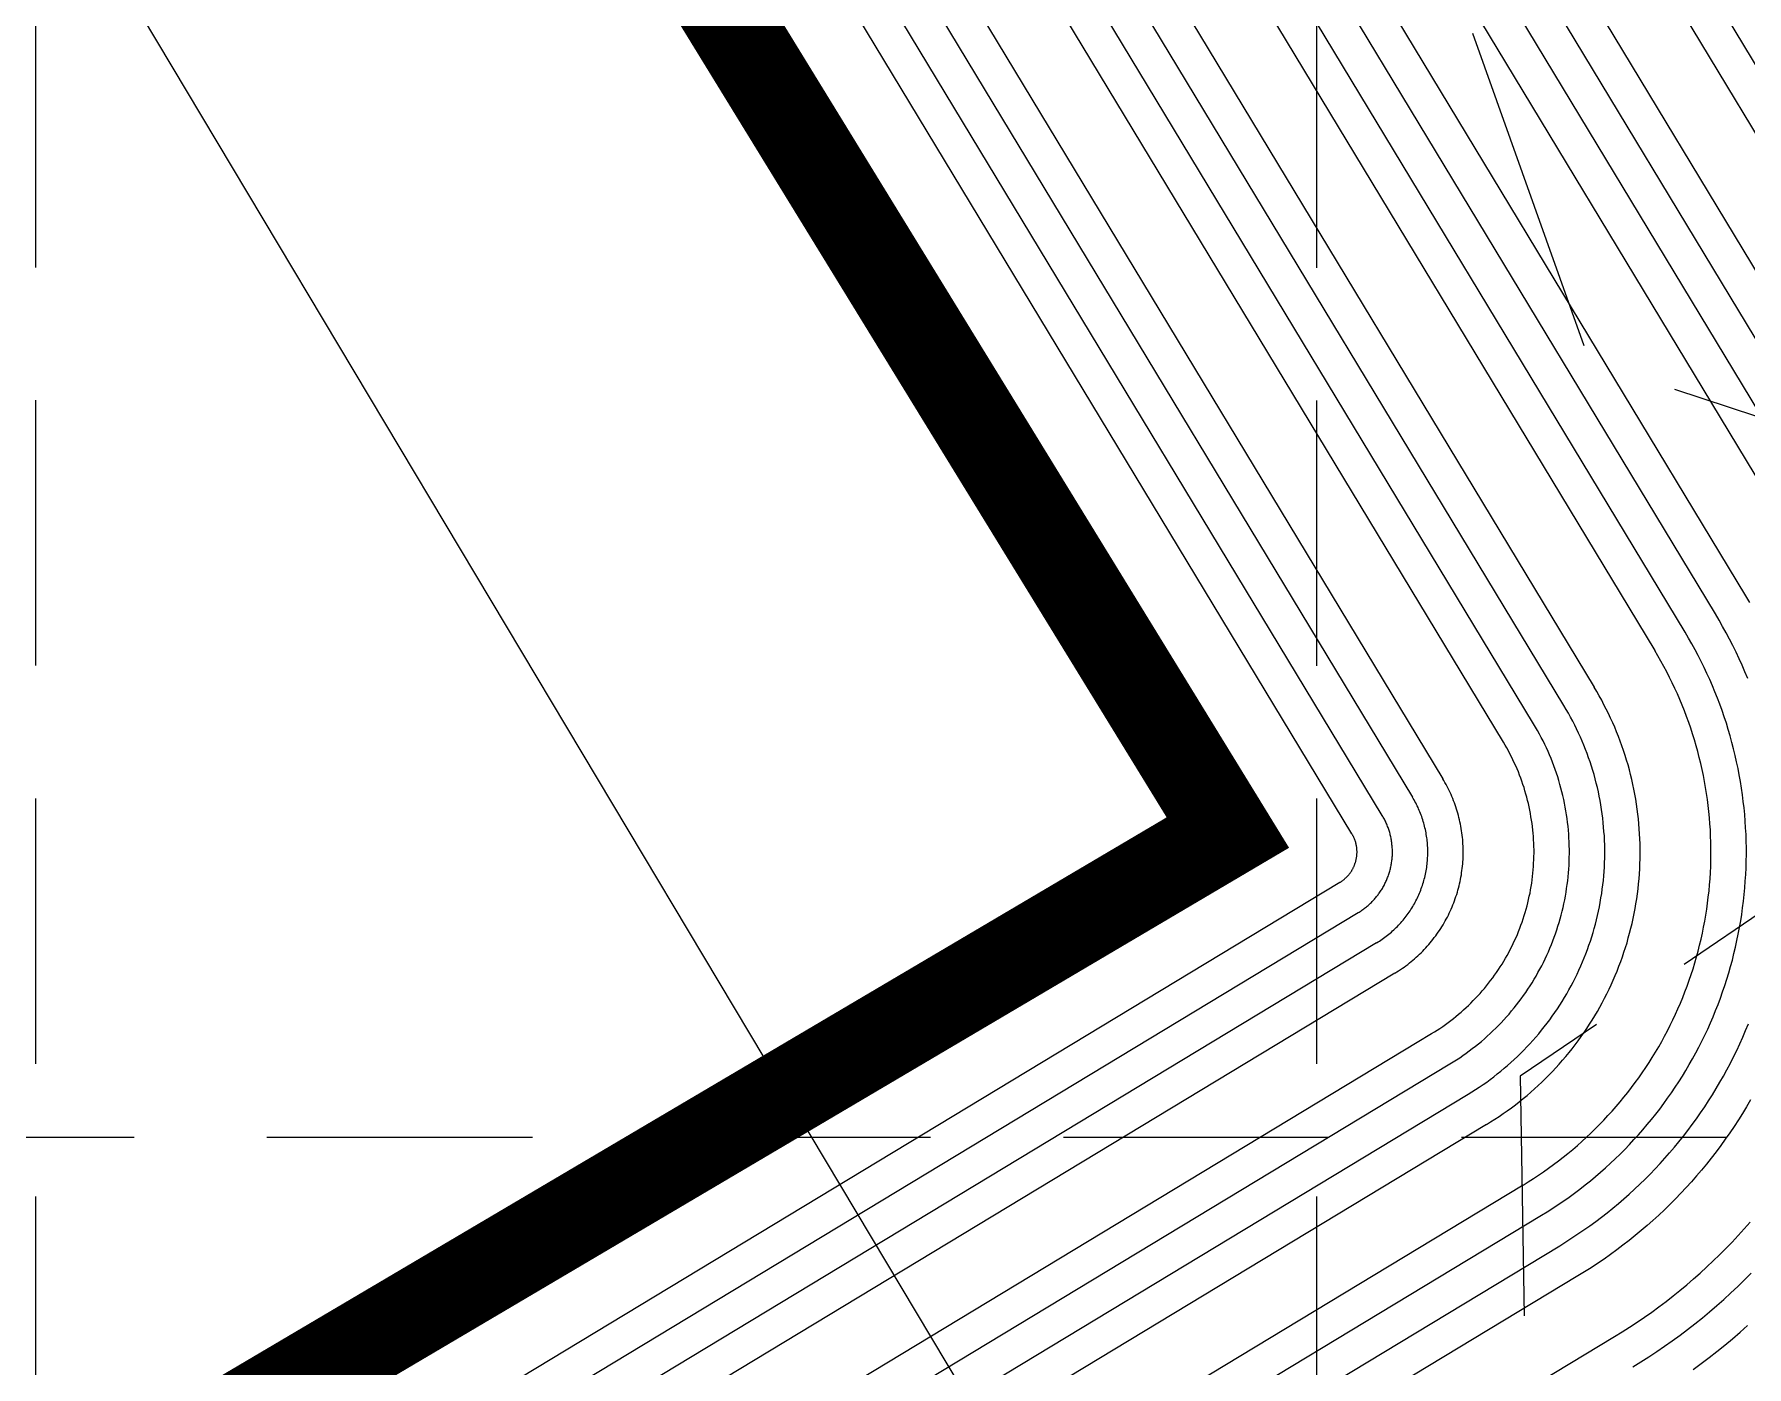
# Model space of a CAD drawing. Header units: inches. Extents: x 2439273 to 2445077, y 7048639 to 7057917.
# Drawn here: x 2443043.5 to 2443237, y 7054554.9 to 7054705.5 of the extents above; entities that cross this region are included whole.
import ezdxf

# ---------------------------------------------------------------- set-up
doc = ezdxf.new("R2010")
doc.units = ezdxf.units.IN
doc.header["$LTSCALE"] = 300
doc.header["$MEASUREMENT"] = 0
doc.linetypes.add('DASHEDX2', pattern=[0.165, 0.125, -0.04])
doc.linetypes.add('HIDDEN', pattern=[0.375, 0.25, -0.125])
for name, color, linetype in [('EC', 43, 'DASHEDX2'), ('GRID', 254, 'HIDDEN'), ('LIMITS OF DISTURBANCE', 1, 'HIDDEN'), ('new', 3, 'Continuous'), ('PC', 43, 'DASHEDX2')]:
    doc.layers.add(name, color=color, linetype=linetype)

msp = doc.modelspace()

# ---------------------------------------------------------------- linework, layer by layer
at = {"layer": 'EC', "color": 43, "linetype": 'DASHEDX2', "flags": 128}
msp.add_lwpolyline([(2443511.86, 7055435.69), (2443507.19, 7055433.93), (2443504.92, 7055421.65), (2443497.25, 7055420.13), (2443493.6, 7055414.26), (2443492.04, 7055408.71), (2443453.84, 7055338.29), (2443452.7, 7055338.52), (2443451.86, 7055336.53), (2443450.09, 7055338.2), (2443448.59, 7055338.18), (2443448.86, 7055335.31), (2443447.1, 7055324.38), (2443435.73, 7055265.16), (2443433.88, 7055220.34), (2443432.33, 7055199.94), (2443415, 7055185.53), (2443374.98, 7055140.83), (2443363.17, 7055125.15), (2443361.98, 7055125.32), (2443352.8, 7055115.4), (2443360.63, 7055100.65), (2443360.78, 7055026.45), (2443360.08, 7055002.86), (2443371.99, 7055000.24), (2443418.36, 7054969.02), (2443406.62, 7054944.25), (2443471.96, 7054977.42), (2443529.63, 7055009.81), (2443530.14, 7055004.94), (2443526.02, 7054979.98), (2443532.77, 7054960.1), (2443566.31, 7054989.6), (2443585.78, 7055037.99), (2443590.53, 7055042.01), (2443604.79, 7055023.27), (2443656.99, 7055029.71), (2443666.14, 7055031.02), (2443668.26, 7055035.44), (2443677.41, 7055035.82), (2443700.95, 7055032.28), (2443762.1, 7055059.05), (2443763.15, 7055060.24), (2443766.99, 7055058.73), (2443764.53, 7055055.73), (2443756.65, 7055051.52), (2443680.7, 7055010.81), (2443660.78, 7055001.76), (2443596.08, 7054965.38), (2443563.89, 7054949.67), (2443557.22, 7054967.25), (2443516.36, 7054938.06), (2443513.96, 7054938.18), (2443484.06, 7054953.25), (2443466.24, 7054946.57), (2443395.92, 7054911.21), (2443373.7, 7054893.59), (2443320.91, 7054852.94), (2443294.85, 7054833.78), (2443252.66, 7054806.13), (2443242.56, 7054802.47), (2443216.02, 7054772.74), (2443185.64, 7054756.34), (2443163.8, 7054743.97), (2443165.29, 7054737.85), (2443191.1, 7054747.48), (2443219.19, 7054668.57), (2443250.56, 7054658.22), (2443239.44, 7054606.81), (2443211.38, 7054587.7), (2443212.53, 7054520.04), (2443222.29, 7054468.32), (2443228.27, 7054442.89), (2443213.74, 7054431.04), (2443183.1, 7054359.82), (2443181.79, 7054352.66), (2443174.19, 7054331.77), (2443166.51, 7054304.53)], dxfattribs=at)
at = {"layer": 'GRID', "linetype": 'HIDDEN', "ltscale": 0.4}
for p, q in [((2443043.63, 7049369.12), (2443043.63, 7057765.42)), ((2443188.39, 7049369.1), (2443188.39, 7057765.42)), ((2439424.76, 7054580.82), (2444925.44, 7054580.82))]:
    msp.add_line(p, q, dxfattribs=at)
at = {"layer": 'LIMITS OF DISTURBANCE', "linetype": 'HIDDEN', "const_width": 10, "flags": 128}
msp.add_lwpolyline([(2442886.99, 7052945.51), (2442895.43, 7053179.56), (2442913.36, 7053306.08), (2442998.8, 7053329.28), (2443093.73, 7053267.07), (2443296.25, 7053331.38), (2443338.44, 7053257.58), (2443392.24, 7053315.57), (2443340.55, 7053361.96), (2443447.09, 7053414.68), (2443517.82, 7053314.09), (2443574.97, 7053356.59), (2443489.91, 7053468.17), (2443446.06, 7053438.95), (2443383.6, 7053614.29), (2443418.05, 7053884.17), (2443327.03, 7054031.84), (2443323.07, 7054052.94), (2443416.73, 7054128.1), (2443524.9, 7054050.3), (2443573.71, 7054048.98), (2443787.41, 7054200.62), (2444024.68, 7054478.24), (2444110.5, 7054653.51), (2444155.29, 7054902.89), (2444160.77, 7055069.77), (2444147.31, 7055200.65), (2444077.57, 7055450.67), (2443950.4, 7055673.72), (2443333.94, 7055400.63), (2443359.36, 7055365.05), (2443134.35, 7055268.48), (2442886.46, 7055663.65), (2442672.88, 7055635.7), (2442663.99, 7055558.19), (2442899.02, 7055169.89), (2442892.76, 7055099.78), (2442914.05, 7055045.94), (2443178.35, 7054615.25), (2442985.45, 7054501.31), (2442726.73, 7054920.14), (2442733.57, 7054854.12), (2442852.43, 7053970.46), (2442450.39, 7053675.08), (2441832.15, 7054504.96), (2441778.69, 7054488.78), (2441880.34, 7054326.59), (2442122.98, 7053975.48), (2442344.49, 7053665.13), (2442528.89, 7053430.2), (2442805.16, 7053043.91), (2442834.55, 7052997.62)], close=True, dxfattribs=at)
at = {"layer": 'new', "color": 3, "linetype": 'Continuous', "flags": 128}
msp.add_lwpolyline([(2442799.46, 7055136.46), (2443536.66, 7053902)], dxfattribs=at)
at = {"layer": 'PC', "color": 24, "linetype": 'Continuous', "flags": 128}
for points in [[(2443264.26, 7054658.58), (2442996.94, 7055100.75)], [(2443260.83, 7054656.51), (2442993.52, 7055098.69)], [(2443253.99, 7054652.37), (2442986.68, 7055094.55)], [(2443250.56, 7054650.3), (2442983.25, 7055092.48)], [(2442979.83, 7055090.41), (2443247.14, 7054648.23)], [(2443243.72, 7054646.16), (2442976.41, 7055088.34)], [(2442969.56, 7055084.2), (2443236.87, 7054642.03), (2443237.32, 7054641.27)], [(2443233.45, 7054639.96), (2442966.14, 7055082.13)], [(2443230.02, 7054637.89), (2442962.71, 7055080.06)], [(2442959.29, 7055077.99), (2443226.6, 7054635.82)], [(2442952.44, 7055073.85), (2443219.76, 7054631.68)], [(2443216.33, 7054629.61), (2442949.02, 7055071.78)], [(2443212.91, 7054627.54), (2442945.6, 7055069.71)], [(2443209.49, 7054625.47), (2442942.17, 7055067.64)], [(2442935.33, 7055063.51), (2443202.64, 7054621.33)], [(2442931.91, 7055061.44), (2443199.22, 7054619.26)], [(2443195.79, 7054617.19), (2442928.48, 7055059.37)], [(2443192.37, 7054615.12), (2442925.06, 7055057.3)], [(2443237.11, 7054632.66), (2443236.79, 7054633.42), (2443236.47, 7054634.17), (2443236.13, 7054634.91), (2443235.78, 7054635.65), (2443235.42, 7054636.38), (2443235.05, 7054637.11), (2443234.67, 7054637.83), (2443234.27, 7054638.55), (2443233.87, 7054639.25), (2443233.45, 7054639.96)], [(2443213.78, 7054571.98), (2443214.42, 7054572.37), (2443215.06, 7054572.78), (2443215.69, 7054573.19), (2443216.31, 7054573.62), (2443216.93, 7054574.05), (2443217.54, 7054574.5), (2443218.14, 7054574.95), (2443218.73, 7054575.41), (2443219.32, 7054575.89), (2443219.9, 7054576.37), (2443220.47, 7054576.86), (2443221.04, 7054577.36), (2443221.59, 7054577.87), (2443222.14, 7054578.38), (2443222.68, 7054578.91), (2443223.22, 7054579.44), (2443223.74, 7054579.99), (2443224.25, 7054580.54), (2443224.76, 7054581.09), (2443225.26, 7054581.66), (2443225.75, 7054582.24), (2443226.23, 7054582.82), (2443226.7, 7054583.41), (2443227.16, 7054584), (2443227.61, 7054584.61), (2443228.05, 7054585.22), (2443228.48, 7054585.84), (2443228.91, 7054586.46), (2443229.32, 7054587.09), (2443229.72, 7054587.73), (2443230.12, 7054588.37), (2443230.5, 7054589.02), (2443230.87, 7054589.68), (2443231.23, 7054590.34), (2443231.58, 7054591), (2443231.93, 7054591.68), (2443232.26, 7054592.36), (2443232.58, 7054593.04), (2443232.88, 7054593.73), (2443233.18, 7054594.42), (2443233.47, 7054595.12), (2443233.75, 7054595.82), (2443234.01, 7054596.52), (2443234.27, 7054597.23), (2443234.51, 7054597.95), (2443234.74, 7054598.66), (2443234.96, 7054599.38), (2443235.17, 7054600.11), (2443235.37, 7054600.84), (2443235.55, 7054601.57), (2443235.73, 7054602.3), (2443235.89, 7054603.04), (2443236.04, 7054603.78), (2443236.18, 7054604.52), (2443236.31, 7054605.26), (2443236.43, 7054606), (2443236.53, 7054606.75), (2443236.63, 7054607.5), (2443236.71, 7054608.25), (2443236.78, 7054609), (2443236.83, 7054609.75), (2443236.88, 7054610.5), (2443236.91, 7054611.26), (2443236.94, 7054612.01), (2443236.95, 7054612.76), (2443236.95, 7054613.52), (2443236.93, 7054614.27), (2443236.91, 7054615.03), (2443236.87, 7054615.78), (2443236.82, 7054616.53), (2443236.76, 7054617.28), (2443236.69, 7054618.03), (2443236.6, 7054618.78), (2443236.51, 7054619.53), (2443236.4, 7054620.28), (2443236.28, 7054621.02), (2443236.15, 7054621.76), (2443236.01, 7054622.5), (2443235.85, 7054623.24), (2443235.69, 7054623.98), (2443235.51, 7054624.71), (2443235.32, 7054625.44), (2443235.12, 7054626.17), (2443234.91, 7054626.89), (2443234.69, 7054627.61), (2443234.45, 7054628.33), (2443234.21, 7054629.04), (2443233.95, 7054629.75), (2443233.68, 7054630.45), (2443233.4, 7054631.16), (2443233.11, 7054631.85), (2443232.81, 7054632.54), (2443232.5, 7054633.23), (2443232.18, 7054633.91), (2443231.85, 7054634.59), (2443231.5, 7054635.26), (2443231.15, 7054635.92), (2443230.78, 7054636.58), (2443230.41, 7054637.24), (2443230.02, 7054637.89)], [(2443211.71, 7054575.4), (2443212.3, 7054575.76), (2443212.88, 7054576.13), (2443213.46, 7054576.51), (2443214.03, 7054576.9), (2443214.6, 7054577.3), (2443215.15, 7054577.71), (2443215.71, 7054578.13), (2443216.25, 7054578.55), (2443216.79, 7054578.98), (2443217.32, 7054579.42), (2443217.85, 7054579.87), (2443218.36, 7054580.33), (2443218.87, 7054580.8), (2443219.38, 7054581.27), (2443219.87, 7054581.75), (2443220.36, 7054582.24), (2443220.84, 7054582.74), (2443221.31, 7054583.25), (2443221.78, 7054583.76), (2443222.23, 7054584.28), (2443222.68, 7054584.8), (2443223.12, 7054585.34), (2443223.55, 7054585.88), (2443223.97, 7054586.42), (2443224.39, 7054586.98), (2443224.79, 7054587.54), (2443225.19, 7054588.1), (2443225.58, 7054588.68), (2443225.96, 7054589.25), (2443226.32, 7054589.84), (2443226.68, 7054590.43), (2443227.04, 7054591.02), (2443227.38, 7054591.62), (2443227.71, 7054592.23), (2443228.03, 7054592.84), (2443228.34, 7054593.46), (2443228.65, 7054594.08), (2443228.94, 7054594.71), (2443229.22, 7054595.34), (2443229.5, 7054595.97), (2443229.76, 7054596.61), (2443230.01, 7054597.25), (2443230.26, 7054597.9), (2443230.49, 7054598.55), (2443230.71, 7054599.21), (2443230.92, 7054599.86), (2443231.13, 7054600.52), (2443231.32, 7054601.19), (2443231.5, 7054601.85), (2443231.67, 7054602.52), (2443231.83, 7054603.2), (2443231.98, 7054603.87), (2443232.12, 7054604.55), (2443232.25, 7054605.23), (2443232.36, 7054605.91), (2443232.47, 7054606.59), (2443232.57, 7054607.28), (2443232.65, 7054607.96), (2443232.73, 7054608.65), (2443232.79, 7054609.34), (2443232.84, 7054610.03), (2443232.89, 7054610.72), (2443232.92, 7054611.41), (2443232.94, 7054612.1), (2443232.95, 7054612.79), (2443232.95, 7054613.48), (2443232.93, 7054614.17), (2443232.91, 7054614.86), (2443232.88, 7054615.55), (2443232.83, 7054616.24), (2443232.78, 7054616.93), (2443232.71, 7054617.62), (2443232.63, 7054618.31), (2443232.55, 7054618.99), (2443232.45, 7054619.67), (2443232.34, 7054620.36), (2443232.22, 7054621.04), (2443232.09, 7054621.72), (2443231.95, 7054622.39), (2443231.79, 7054623.07), (2443231.63, 7054623.74), (2443231.46, 7054624.41), (2443231.27, 7054625.07), (2443231.08, 7054625.74), (2443230.88, 7054626.4), (2443230.66, 7054627.06), (2443230.44, 7054627.71), (2443230.2, 7054628.36), (2443229.95, 7054629), (2443229.7, 7054629.65), (2443229.43, 7054630.28), (2443229.16, 7054630.92), (2443228.87, 7054631.55), (2443228.58, 7054632.17), (2443228.27, 7054632.79), (2443227.96, 7054633.41), (2443227.63, 7054634.02), (2443227.3, 7054634.62), (2443226.95, 7054635.22), (2443226.6, 7054635.82)], [(2443207.57, 7054582.25), (2443208.05, 7054582.54), (2443208.53, 7054582.85), (2443209, 7054583.16), (2443209.47, 7054583.48), (2443209.93, 7054583.8), (2443210.39, 7054584.14), (2443210.84, 7054584.48), (2443211.29, 7054584.82), (2443211.73, 7054585.18), (2443212.16, 7054585.54), (2443212.59, 7054585.91), (2443213.02, 7054586.28), (2443213.43, 7054586.66), (2443213.84, 7054587.05), (2443214.25, 7054587.45), (2443214.65, 7054587.85), (2443215.04, 7054588.25), (2443215.43, 7054588.67), (2443215.81, 7054589.08), (2443216.18, 7054589.51), (2443216.55, 7054589.94), (2443216.91, 7054590.38), (2443217.26, 7054590.82), (2443217.61, 7054591.27), (2443217.94, 7054591.72), (2443218.28, 7054592.18), (2443218.6, 7054592.64), (2443218.92, 7054593.11), (2443219.23, 7054593.58), (2443219.53, 7054594.06), (2443219.82, 7054594.54), (2443220.11, 7054595.03), (2443220.39, 7054595.52), (2443220.66, 7054596.02), (2443220.92, 7054596.52), (2443221.18, 7054597.02), (2443221.43, 7054597.53), (2443221.67, 7054598.04), (2443221.9, 7054598.56), (2443222.12, 7054599.08), (2443222.34, 7054599.6), (2443222.55, 7054600.13), (2443222.75, 7054600.66), (2443222.94, 7054601.19), (2443223.12, 7054601.72), (2443223.29, 7054602.26), (2443223.46, 7054602.8), (2443223.61, 7054603.35), (2443223.76, 7054603.89), (2443223.9, 7054604.44), (2443224.03, 7054604.99), (2443224.16, 7054605.54), (2443224.27, 7054606.1), (2443224.37, 7054606.65), (2443224.47, 7054607.21), (2443224.56, 7054607.77), (2443224.64, 7054608.33), (2443224.71, 7054608.89), (2443224.77, 7054609.45), (2443224.82, 7054610.01), (2443224.86, 7054610.58), (2443224.9, 7054611.14), (2443224.92, 7054611.71), (2443224.94, 7054612.27), (2443224.95, 7054612.84), (2443224.95, 7054613.4), (2443224.94, 7054613.97), (2443224.92, 7054614.53), (2443224.89, 7054615.1), (2443224.85, 7054615.66), (2443224.81, 7054616.23), (2443224.75, 7054616.79), (2443224.69, 7054617.35), (2443224.62, 7054617.91), (2443224.54, 7054618.47), (2443224.45, 7054619.03), (2443224.35, 7054619.59), (2443224.24, 7054620.14), (2443224.13, 7054620.7), (2443224, 7054621.25), (2443223.87, 7054621.8), (2443223.73, 7054622.34), (2443223.58, 7054622.89), (2443223.42, 7054623.43), (2443223.25, 7054623.97), (2443223.08, 7054624.51), (2443222.89, 7054625.04), (2443222.7, 7054625.58), (2443222.5, 7054626.1), (2443222.29, 7054626.63), (2443222.07, 7054627.15), (2443221.85, 7054627.67), (2443221.61, 7054628.19), (2443221.37, 7054628.7), (2443221.12, 7054629.2), (2443220.86, 7054629.71), (2443220.6, 7054630.21), (2443220.33, 7054630.7), (2443220.04, 7054631.19), (2443219.76, 7054631.68)], [(2443205.5, 7054585.67), (2443205.93, 7054585.93), (2443206.35, 7054586.2), (2443206.77, 7054586.48), (2443207.19, 7054586.76), (2443207.6, 7054587.05), (2443208.01, 7054587.35), (2443208.41, 7054587.65), (2443208.8, 7054587.96), (2443209.2, 7054588.27), (2443209.58, 7054588.6), (2443209.96, 7054588.92), (2443210.34, 7054589.26), (2443210.71, 7054589.6), (2443211.08, 7054589.94), (2443211.44, 7054590.29), (2443211.79, 7054590.65), (2443212.14, 7054591.01), (2443212.49, 7054591.38), (2443212.82, 7054591.75), (2443213.16, 7054592.13), (2443213.48, 7054592.51), (2443213.8, 7054592.9), (2443214.11, 7054593.29), (2443214.42, 7054593.69), (2443214.72, 7054594.09), (2443215.02, 7054594.5), (2443215.31, 7054594.91), (2443215.59, 7054595.32), (2443215.86, 7054595.74), (2443216.13, 7054596.17), (2443216.39, 7054596.6), (2443216.65, 7054597.03), (2443216.9, 7054597.47), (2443217.14, 7054597.91), (2443217.37, 7054598.35), (2443217.6, 7054598.8), (2443217.82, 7054599.25), (2443218.03, 7054599.71), (2443218.24, 7054600.17), (2443218.44, 7054600.63), (2443218.63, 7054601.09), (2443218.81, 7054601.56), (2443218.99, 7054602.03), (2443219.16, 7054602.51), (2443219.32, 7054602.98), (2443219.48, 7054603.46), (2443219.62, 7054603.94), (2443219.76, 7054604.42), (2443219.89, 7054604.91), (2443220.02, 7054605.4), (2443220.13, 7054605.89), (2443220.24, 7054606.38), (2443220.34, 7054606.87), (2443220.44, 7054607.36), (2443220.52, 7054607.86), (2443220.6, 7054608.35), (2443220.67, 7054608.85), (2443220.73, 7054609.35), (2443220.79, 7054609.85), (2443220.83, 7054610.35), (2443220.87, 7054610.85), (2443220.9, 7054611.35), (2443220.93, 7054611.86), (2443220.94, 7054612.36), (2443220.95, 7054612.86), (2443220.95, 7054613.36), (2443220.94, 7054613.87), (2443220.92, 7054614.37), (2443220.9, 7054614.87), (2443220.86, 7054615.37), (2443220.82, 7054615.87), (2443220.78, 7054616.37), (2443220.72, 7054616.87), (2443220.66, 7054617.37), (2443220.58, 7054617.87), (2443220.5, 7054618.37), (2443220.42, 7054618.86), (2443220.32, 7054619.35), (2443220.22, 7054619.85), (2443220.11, 7054620.34), (2443219.99, 7054620.82), (2443219.86, 7054621.31), (2443219.73, 7054621.8), (2443219.59, 7054622.28), (2443219.44, 7054622.76), (2443219.28, 7054623.24), (2443219.12, 7054623.71), (2443218.95, 7054624.18), (2443218.77, 7054624.65), (2443218.59, 7054625.12), (2443218.39, 7054625.59), (2443218.19, 7054626.05), (2443217.98, 7054626.5), (2443217.77, 7054626.96), (2443217.55, 7054627.41), (2443217.32, 7054627.86), (2443217.08, 7054628.3), (2443216.84, 7054628.74), (2443216.59, 7054629.18), (2443216.33, 7054629.61)], [(2443203.43, 7054589.09), (2443203.81, 7054589.32), (2443204.18, 7054589.56), (2443204.55, 7054589.8), (2443204.91, 7054590.05), (2443205.27, 7054590.3), (2443205.62, 7054590.56), (2443205.98, 7054590.83), (2443206.32, 7054591.1), (2443206.67, 7054591.37), (2443207, 7054591.65), (2443207.34, 7054591.94), (2443207.67, 7054592.23), (2443207.99, 7054592.53), (2443208.31, 7054592.83), (2443208.63, 7054593.14), (2443208.94, 7054593.45), (2443209.24, 7054593.76), (2443209.54, 7054594.09), (2443209.84, 7054594.41), (2443210.13, 7054594.74), (2443210.41, 7054595.08), (2443210.69, 7054595.42), (2443210.97, 7054595.76), (2443211.24, 7054596.11), (2443211.5, 7054596.46), (2443211.76, 7054596.82), (2443212.01, 7054597.18), (2443212.26, 7054597.54), (2443212.5, 7054597.91), (2443212.73, 7054598.28), (2443212.96, 7054598.66), (2443213.19, 7054599.03), (2443213.4, 7054599.42), (2443213.61, 7054599.8), (2443213.82, 7054600.19), (2443214.02, 7054600.58), (2443214.21, 7054600.98), (2443214.4, 7054601.38), (2443214.58, 7054601.78), (2443214.75, 7054602.18), (2443214.92, 7054602.59), (2443215.08, 7054603), (2443215.23, 7054603.41), (2443215.38, 7054603.82), (2443215.52, 7054604.24), (2443215.66, 7054604.66), (2443215.79, 7054605.08), (2443215.91, 7054605.5), (2443216.03, 7054605.93), (2443216.13, 7054606.35), (2443216.24, 7054606.78), (2443216.33, 7054607.21), (2443216.42, 7054607.64), (2443216.5, 7054608.07), (2443216.58, 7054608.51), (2443216.64, 7054608.94), (2443216.71, 7054609.38), (2443216.76, 7054609.81), (2443216.81, 7054610.25), (2443216.85, 7054610.69), (2443216.88, 7054611.13), (2443216.91, 7054611.57), (2443216.93, 7054612.01), (2443216.94, 7054612.45), (2443216.95, 7054612.89), (2443216.95, 7054613.32), (2443216.94, 7054613.76), (2443216.92, 7054614.2), (2443216.9, 7054614.64), (2443216.87, 7054615.08), (2443216.84, 7054615.52), (2443216.8, 7054615.96), (2443216.75, 7054616.4), (2443216.69, 7054616.83), (2443216.63, 7054617.27), (2443216.56, 7054617.7), (2443216.48, 7054618.13), (2443216.4, 7054618.57), (2443216.31, 7054619), (2443216.21, 7054619.43), (2443216.11, 7054619.85), (2443216, 7054620.28), (2443215.88, 7054620.7), (2443215.76, 7054621.13), (2443215.63, 7054621.55), (2443215.49, 7054621.96), (2443215.35, 7054622.38), (2443215.2, 7054622.79), (2443215.04, 7054623.2), (2443214.88, 7054623.61), (2443214.71, 7054624.02), (2443214.54, 7054624.42), (2443214.35, 7054624.82), (2443214.17, 7054625.22), (2443213.97, 7054625.62), (2443213.77, 7054626.01), (2443213.57, 7054626.39), (2443213.35, 7054626.78), (2443213.13, 7054627.16), (2443212.91, 7054627.54)], [(2443201.36, 7054592.52), (2443201.69, 7054592.71), (2443202, 7054592.92), (2443202.32, 7054593.12), (2443202.63, 7054593.34), (2443202.94, 7054593.55), (2443203.24, 7054593.77), (2443203.54, 7054594), (2443203.84, 7054594.23), (2443204.13, 7054594.47), (2443204.42, 7054594.71), (2443204.71, 7054594.96), (2443204.99, 7054595.21), (2443205.27, 7054595.46), (2443205.55, 7054595.72), (2443205.82, 7054595.98), (2443206.08, 7054596.25), (2443206.34, 7054596.52), (2443206.6, 7054596.79), (2443206.85, 7054597.07), (2443207.1, 7054597.36), (2443207.35, 7054597.64), (2443207.59, 7054597.94), (2443207.82, 7054598.23), (2443208.05, 7054598.53), (2443208.28, 7054598.83), (2443208.5, 7054599.14), (2443208.72, 7054599.44), (2443208.93, 7054599.76), (2443209.13, 7054600.07), (2443209.34, 7054600.39), (2443209.53, 7054600.71), (2443209.72, 7054601.04), (2443209.91, 7054601.37), (2443210.09, 7054601.7), (2443210.27, 7054602.03), (2443210.44, 7054602.37), (2443210.6, 7054602.7), (2443210.76, 7054603.05), (2443210.92, 7054603.39), (2443211.07, 7054603.74), (2443211.21, 7054604.08), (2443211.35, 7054604.44), (2443211.48, 7054604.79), (2443211.61, 7054605.14), (2443211.73, 7054605.5), (2443211.84, 7054605.86), (2443211.95, 7054606.22), (2443212.06, 7054606.58), (2443212.16, 7054606.95), (2443212.25, 7054607.31), (2443212.34, 7054607.68), (2443212.42, 7054608.05), (2443212.5, 7054608.41), (2443212.57, 7054608.79), (2443212.63, 7054609.16), (2443212.69, 7054609.53), (2443212.74, 7054609.9), (2443212.79, 7054610.28), (2443212.83, 7054610.65), (2443212.86, 7054611.03), (2443212.89, 7054611.4), (2443212.91, 7054611.78), (2443212.93, 7054612.16), (2443212.94, 7054612.53), (2443212.95, 7054612.91), (2443212.95, 7054613.29), (2443212.94, 7054613.66), (2443212.93, 7054614.04), (2443212.91, 7054614.42), (2443212.88, 7054614.79), (2443212.85, 7054615.17), (2443212.82, 7054615.54), (2443212.78, 7054615.92), (2443212.73, 7054616.29), (2443212.67, 7054616.67), (2443212.61, 7054617.04), (2443212.55, 7054617.41), (2443212.48, 7054617.78), (2443212.4, 7054618.15), (2443212.32, 7054618.52), (2443212.23, 7054618.88), (2443212.13, 7054619.25), (2443212.03, 7054619.61), (2443211.93, 7054619.97), (2443211.82, 7054620.33), (2443211.7, 7054620.69), (2443211.58, 7054621.05), (2443211.45, 7054621.4), (2443211.32, 7054621.75), (2443211.18, 7054622.1), (2443211.03, 7054622.45), (2443210.88, 7054622.8), (2443210.72, 7054623.14), (2443210.56, 7054623.48), (2443210.4, 7054623.82), (2443210.23, 7054624.16), (2443210.05, 7054624.49), (2443209.87, 7054624.82), (2443209.68, 7054625.15), (2443209.49, 7054625.47)], [(2443197.23, 7054599.36), (2443197.44, 7054599.49), (2443197.65, 7054599.63), (2443197.86, 7054599.77), (2443198.07, 7054599.91), (2443198.27, 7054600.05), (2443198.48, 7054600.2), (2443198.68, 7054600.35), (2443198.88, 7054600.51), (2443199.07, 7054600.66), (2443199.27, 7054600.82), (2443199.46, 7054600.99), (2443199.64, 7054601.16), (2443199.83, 7054601.32), (2443200.01, 7054601.5), (2443200.19, 7054601.67), (2443200.37, 7054601.85), (2443200.55, 7054602.03), (2443200.72, 7054602.21), (2443200.89, 7054602.4), (2443201.05, 7054602.59), (2443201.21, 7054602.78), (2443201.37, 7054602.97), (2443201.53, 7054603.17), (2443201.68, 7054603.37), (2443201.84, 7054603.57), (2443201.98, 7054603.78), (2443202.13, 7054603.98), (2443202.27, 7054604.19), (2443202.41, 7054604.4), (2443202.54, 7054604.61), (2443202.67, 7054604.83), (2443202.8, 7054605.04), (2443202.92, 7054605.26), (2443203.04, 7054605.48), (2443203.16, 7054605.7), (2443203.27, 7054605.93), (2443203.38, 7054606.15), (2443203.49, 7054606.38), (2443203.59, 7054606.61), (2443203.69, 7054606.84), (2443203.79, 7054607.07), (2443203.88, 7054607.31), (2443203.97, 7054607.54), (2443204.05, 7054607.78), (2443204.13, 7054608.02), (2443204.21, 7054608.26), (2443204.29, 7054608.5), (2443204.35, 7054608.74), (2443204.42, 7054608.98), (2443204.48, 7054609.23), (2443204.54, 7054609.47), (2443204.6, 7054609.71), (2443204.65, 7054609.96), (2443204.69, 7054610.21), (2443204.74, 7054610.46), (2443204.77, 7054610.7), (2443204.81, 7054610.95), (2443204.84, 7054611.2), (2443204.87, 7054611.45), (2443204.89, 7054611.7), (2443204.91, 7054611.95), (2443204.93, 7054612.2), (2443204.94, 7054612.45), (2443204.94, 7054612.71), (2443204.95, 7054612.96), (2443204.95, 7054613.21), (2443204.94, 7054613.46), (2443204.93, 7054613.71), (2443204.92, 7054613.96), (2443204.91, 7054614.21), (2443204.89, 7054614.46), (2443204.86, 7054614.71), (2443204.83, 7054614.96), (2443204.8, 7054615.21), (2443204.77, 7054615.46), (2443204.73, 7054615.71), (2443204.68, 7054615.96), (2443204.63, 7054616.2), (2443204.58, 7054616.45), (2443204.53, 7054616.7), (2443204.47, 7054616.94), (2443204.41, 7054617.18), (2443204.34, 7054617.43), (2443204.27, 7054617.67), (2443204.19, 7054617.91), (2443204.12, 7054618.15), (2443204.03, 7054618.38), (2443203.95, 7054618.62), (2443203.86, 7054618.85), (2443203.77, 7054619.09), (2443203.67, 7054619.32), (2443203.57, 7054619.55), (2443203.47, 7054619.78), (2443203.36, 7054620.01), (2443203.25, 7054620.23), (2443203.13, 7054620.46), (2443203.01, 7054620.68), (2443202.89, 7054620.9), (2443202.77, 7054621.12), (2443202.64, 7054621.33)], [(2443195.16, 7054602.78), (2443195.32, 7054602.88), (2443195.48, 7054602.98), (2443195.63, 7054603.09), (2443195.79, 7054603.19), (2443195.94, 7054603.3), (2443196.09, 7054603.41), (2443196.25, 7054603.53), (2443196.39, 7054603.64), (2443196.54, 7054603.76), (2443196.69, 7054603.88), (2443196.83, 7054604), (2443196.97, 7054604.13), (2443197.11, 7054604.26), (2443197.25, 7054604.39), (2443197.38, 7054604.52), (2443197.51, 7054604.65), (2443197.65, 7054604.79), (2443197.77, 7054604.92), (2443197.9, 7054605.06), (2443198.03, 7054605.21), (2443198.15, 7054605.35), (2443198.27, 7054605.49), (2443198.39, 7054605.64), (2443198.5, 7054605.79), (2443198.61, 7054605.94), (2443198.72, 7054606.09), (2443198.83, 7054606.25), (2443198.94, 7054606.41), (2443199.04, 7054606.56), (2443199.14, 7054606.72), (2443199.24, 7054606.88), (2443199.34, 7054607.05), (2443199.43, 7054607.21), (2443199.52, 7054607.37), (2443199.61, 7054607.54), (2443199.69, 7054607.71), (2443199.77, 7054607.88), (2443199.85, 7054608.05), (2443199.93, 7054608.22), (2443200.01, 7054608.39), (2443200.08, 7054608.57), (2443200.15, 7054608.74), (2443200.21, 7054608.92), (2443200.28, 7054609.1), (2443200.34, 7054609.28), (2443200.4, 7054609.46), (2443200.45, 7054609.64), (2443200.5, 7054609.82), (2443200.55, 7054610), (2443200.6, 7054610.18), (2443200.64, 7054610.37), (2443200.68, 7054610.55), (2443200.72, 7054610.73), (2443200.76, 7054610.92), (2443200.79, 7054611.11), (2443200.82, 7054611.29), (2443200.84, 7054611.48), (2443200.87, 7054611.67), (2443200.89, 7054611.85), (2443200.9, 7054612.04), (2443200.92, 7054612.23), (2443200.93, 7054612.42), (2443200.94, 7054612.6), (2443200.94, 7054612.79), (2443200.95, 7054612.98), (2443200.95, 7054613.17), (2443200.94, 7054613.36), (2443200.94, 7054613.55), (2443200.93, 7054613.74), (2443200.92, 7054613.92), (2443200.9, 7054614.11), (2443200.88, 7054614.3), (2443200.86, 7054614.49), (2443200.84, 7054614.67), (2443200.81, 7054614.86), (2443200.78, 7054615.05), (2443200.75, 7054615.23), (2443200.71, 7054615.42), (2443200.67, 7054615.6), (2443200.63, 7054615.78), (2443200.59, 7054615.97), (2443200.54, 7054616.15), (2443200.49, 7054616.33), (2443200.44, 7054616.51), (2443200.38, 7054616.69), (2443200.32, 7054616.87), (2443200.26, 7054617.05), (2443200.2, 7054617.23), (2443200.13, 7054617.4), (2443200.06, 7054617.58), (2443199.99, 7054617.75), (2443199.91, 7054617.93), (2443199.84, 7054618.1), (2443199.76, 7054618.27), (2443199.67, 7054618.44), (2443199.59, 7054618.61), (2443199.5, 7054618.77), (2443199.41, 7054618.94), (2443199.31, 7054619.1), (2443199.22, 7054619.26)], [(2443193.09, 7054606.21), (2443193.19, 7054606.27), (2443193.3, 7054606.34), (2443193.4, 7054606.41), (2443193.51, 7054606.48), (2443193.61, 7054606.55), (2443193.71, 7054606.63), (2443193.81, 7054606.7), (2443193.91, 7054606.78), (2443194.01, 7054606.86), (2443194.11, 7054606.94), (2443194.2, 7054607.02), (2443194.3, 7054607.1), (2443194.39, 7054607.19), (2443194.48, 7054607.28), (2443194.57, 7054607.36), (2443194.66, 7054607.45), (2443194.75, 7054607.54), (2443194.83, 7054607.63), (2443194.92, 7054607.73), (2443195, 7054607.82), (2443195.08, 7054607.92), (2443195.16, 7054608.01), (2443195.24, 7054608.11), (2443195.32, 7054608.21), (2443195.39, 7054608.31), (2443195.47, 7054608.41), (2443195.54, 7054608.52), (2443195.61, 7054608.62), (2443195.68, 7054608.73), (2443195.74, 7054608.83), (2443195.81, 7054608.94), (2443195.87, 7054609.05), (2443195.93, 7054609.16), (2443196, 7054609.27), (2443196.05, 7054609.38), (2443196.11, 7054609.49), (2443196.17, 7054609.6), (2443196.22, 7054609.72), (2443196.27, 7054609.83), (2443196.32, 7054609.95), (2443196.37, 7054610.06), (2443196.41, 7054610.18), (2443196.46, 7054610.3), (2443196.5, 7054610.42), (2443196.54, 7054610.54), (2443196.58, 7054610.66), (2443196.62, 7054610.78), (2443196.65, 7054610.9), (2443196.68, 7054611.02), (2443196.72, 7054611.14), (2443196.74, 7054611.26), (2443196.77, 7054611.38), (2443196.8, 7054611.51), (2443196.82, 7054611.63), (2443196.84, 7054611.75), (2443196.86, 7054611.88), (2443196.88, 7054612), (2443196.89, 7054612.13), (2443196.91, 7054612.25), (2443196.92, 7054612.38), (2443196.93, 7054612.5), (2443196.94, 7054612.63), (2443196.94, 7054612.75), (2443196.95, 7054612.88), (2443196.95, 7054613.01), (2443196.95, 7054613.13), (2443196.95, 7054613.26), (2443196.94, 7054613.38), (2443196.93, 7054613.51), (2443196.93, 7054613.63), (2443196.92, 7054613.76), (2443196.9, 7054613.88), (2443196.89, 7054614.01), (2443196.87, 7054614.13), (2443196.86, 7054614.26), (2443196.84, 7054614.38), (2443196.81, 7054614.51), (2443196.79, 7054614.63), (2443196.77, 7054614.75), (2443196.74, 7054614.87), (2443196.71, 7054615), (2443196.68, 7054615.12), (2443196.64, 7054615.24), (2443196.61, 7054615.36), (2443196.57, 7054615.48), (2443196.53, 7054615.6), (2443196.49, 7054615.72), (2443196.45, 7054615.84), (2443196.4, 7054615.95), (2443196.36, 7054616.07), (2443196.31, 7054616.19), (2443196.26, 7054616.3), (2443196.21, 7054616.42), (2443196.15, 7054616.53), (2443196.1, 7054616.64), (2443196.04, 7054616.75), (2443195.98, 7054616.87), (2443195.92, 7054616.98), (2443195.86, 7054617.08), (2443195.79, 7054617.19)], [(2443191.02, 7054609.63), (2443191.07, 7054609.66), (2443191.12, 7054609.7), (2443191.18, 7054609.73), (2443191.23, 7054609.77), (2443191.28, 7054609.8), (2443191.33, 7054609.84), (2443191.38, 7054609.88), (2443191.43, 7054609.92), (2443191.48, 7054609.96), (2443191.53, 7054610), (2443191.57, 7054610.04), (2443191.62, 7054610.08), (2443191.67, 7054610.12), (2443191.71, 7054610.16), (2443191.76, 7054610.21), (2443191.8, 7054610.25), (2443191.85, 7054610.3), (2443191.89, 7054610.34), (2443191.93, 7054610.39), (2443191.97, 7054610.44), (2443192.01, 7054610.49), (2443192.05, 7054610.53), (2443192.09, 7054610.58), (2443192.13, 7054610.63), (2443192.17, 7054610.68), (2443192.21, 7054610.73), (2443192.24, 7054610.79), (2443192.28, 7054610.84), (2443192.31, 7054610.89), (2443192.35, 7054610.94), (2443192.38, 7054611), (2443192.41, 7054611.05), (2443192.44, 7054611.11), (2443192.47, 7054611.16), (2443192.5, 7054611.22), (2443192.53, 7054611.27), (2443192.56, 7054611.33), (2443192.58, 7054611.39), (2443192.61, 7054611.44), (2443192.63, 7054611.5), (2443192.66, 7054611.56), (2443192.68, 7054611.62), (2443192.7, 7054611.68), (2443192.72, 7054611.74), (2443192.74, 7054611.79), (2443192.76, 7054611.85), (2443192.78, 7054611.91), (2443192.8, 7054611.98), (2443192.82, 7054612.04), (2443192.83, 7054612.1), (2443192.85, 7054612.16), (2443192.86, 7054612.22), (2443192.87, 7054612.28), (2443192.88, 7054612.34), (2443192.89, 7054612.4), (2443192.9, 7054612.47), (2443192.91, 7054612.53), (2443192.92, 7054612.59), (2443192.93, 7054612.65), (2443192.93, 7054612.72), (2443192.94, 7054612.78), (2443192.94, 7054612.84), (2443192.94, 7054612.9), (2443192.95, 7054612.97), (2443192.95, 7054613.03), (2443192.95, 7054613.09), (2443192.95, 7054613.16), (2443192.94, 7054613.22), (2443192.94, 7054613.28), (2443192.94, 7054613.34), (2443192.93, 7054613.41), (2443192.93, 7054613.47), (2443192.92, 7054613.53), (2443192.91, 7054613.59), (2443192.9, 7054613.66), (2443192.89, 7054613.72), (2443192.88, 7054613.78), (2443192.87, 7054613.84), (2443192.86, 7054613.9), (2443192.84, 7054613.96), (2443192.83, 7054614.03), (2443192.81, 7054614.09), (2443192.8, 7054614.15), (2443192.78, 7054614.21), (2443192.76, 7054614.27), (2443192.74, 7054614.33), (2443192.72, 7054614.39), (2443192.7, 7054614.45), (2443192.68, 7054614.5), (2443192.65, 7054614.56), (2443192.63, 7054614.62), (2443192.6, 7054614.68), (2443192.58, 7054614.74), (2443192.55, 7054614.79), (2443192.52, 7054614.85), (2443192.49, 7054614.9), (2443192.46, 7054614.96), (2443192.43, 7054615.01), (2443192.4, 7054615.07), (2443192.37, 7054615.12)], [(2442985.63, 7054485.47), (2443191.02, 7054609.63)], [(2442987.7, 7054482.04), (2443193.09, 7054606.21)], [(2443195.16, 7054602.78), (2442989.77, 7054478.62)], [(2443197.23, 7054599.36), (2442991.84, 7054475.2)], [(2442995.98, 7054468.35), (2443201.36, 7054592.52)], [(2443215.85, 7054568.55), (2443216.55, 7054568.98), (2443217.23, 7054569.42), (2443217.92, 7054569.87), (2443218.59, 7054570.33), (2443219.26, 7054570.8), (2443219.92, 7054571.28), (2443220.57, 7054571.77), (2443221.22, 7054572.28), (2443221.85, 7054572.79), (2443222.48, 7054573.31), (2443223.1, 7054573.84), (2443223.71, 7054574.38), (2443224.32, 7054574.93), (2443224.91, 7054575.49), (2443225.5, 7054576.06), (2443226.07, 7054576.64), (2443226.64, 7054577.23), (2443227.2, 7054577.83), (2443227.75, 7054578.43), (2443228.28, 7054579.04), (2443228.81, 7054579.67), (2443229.33, 7054580.3), (2443229.84, 7054580.94), (2443230.34, 7054581.58), (2443230.83, 7054582.24), (2443231.31, 7054582.9), (2443231.78, 7054583.57), (2443232.24, 7054584.24), (2443232.68, 7054584.93), (2443233.12, 7054585.62), (2443233.55, 7054586.31), (2443233.96, 7054587.02), (2443234.36, 7054587.73), (2443234.76, 7054588.44), (2443235.14, 7054589.17), (2443235.51, 7054589.9), (2443235.86, 7054590.63), (2443236.21, 7054591.37), (2443236.55, 7054592.11), (2443236.87, 7054592.87), (2443237.18, 7054593.62)], [(2442998.05, 7054464.93), (2443203.43, 7054589.09)], [(2443000.12, 7054461.51), (2443205.5, 7054585.67)], [(2443237.42, 7054585.02), (2443236.98, 7054584.26), (2443236.52, 7054583.51), (2443236.05, 7054582.76), (2443235.57, 7054582.03), (2443235.07, 7054581.3), (2443234.57, 7054580.58), (2443234.05, 7054579.87), (2443233.53, 7054579.16), (2443232.99, 7054578.46), (2443232.44, 7054577.78), (2443231.88, 7054577.1), (2443231.31, 7054576.43), (2443230.73, 7054575.77), (2443230.14, 7054575.12), (2443229.54, 7054574.47), (2443228.93, 7054573.84), (2443228.31, 7054573.22), (2443227.68, 7054572.6), (2443227.04, 7054572), (2443226.39, 7054571.41), (2443225.73, 7054570.83), (2443225.06, 7054570.25), (2443224.38, 7054569.69), (2443223.7, 7054569.14), (2443223, 7054568.6), (2443222.3, 7054568.07), (2443221.59, 7054567.55), (2443220.87, 7054567.04), (2443220.14, 7054566.55), (2443219.41, 7054566.06), (2443218.67, 7054565.59), (2443217.92, 7054565.13), (2443012.53, 7054440.97)], [(2443207.57, 7054582.25), (2443002.19, 7054458.08)], [(2443211.71, 7054575.4), (2443006.33, 7054451.24)], [(2443008.39, 7054447.81), (2443213.78, 7054571.98)], [(2443222.06, 7054558.28), (2443222.91, 7054558.81), (2443223.76, 7054559.35), (2443224.6, 7054559.9), (2443225.43, 7054560.47), (2443226.25, 7054561.05), (2443227.07, 7054561.64), (2443227.87, 7054562.25), (2443228.66, 7054562.87), (2443229.44, 7054563.5), (2443230.22, 7054564.14), (2443230.98, 7054564.79), (2443231.73, 7054565.46), (2443232.48, 7054566.14), (2443233.21, 7054566.83), (2443233.93, 7054567.53), (2443234.64, 7054568.24), (2443235.34, 7054568.96), (2443236.02, 7054569.7), (2443236.7, 7054570.44), (2443237.36, 7054571.2)], [(2443010.46, 7054444.39), (2443215.85, 7054568.55)], [(2443224.13, 7054554.86), (2443225.04, 7054555.42), (2443225.94, 7054555.99), (2443226.83, 7054556.58), (2443227.71, 7054557.19), (2443228.58, 7054557.8), (2443229.45, 7054558.43), (2443230.3, 7054559.07), (2443231.14, 7054559.73), (2443231.98, 7054560.4), (2443232.8, 7054561.08), (2443233.61, 7054561.78), (2443234.41, 7054562.48), (2443235.2, 7054563.2), (2443235.97, 7054563.94), (2443236.74, 7054564.68), (2443237.49, 7054565.44)], [(2443230.92, 7054554.55), (2443231.83, 7054555.22), (2443232.73, 7054555.9), (2443233.63, 7054556.59), (2443234.51, 7054557.3), (2443235.38, 7054558.02), (2443236.24, 7054558.76), (2443237.08, 7054559.51)], [(2443016.67, 7054434.12), (2443222.06, 7054558.28)]]:
    msp.add_lwpolyline(points, dxfattribs=at)

doc.saveas('drawing.dxf')
